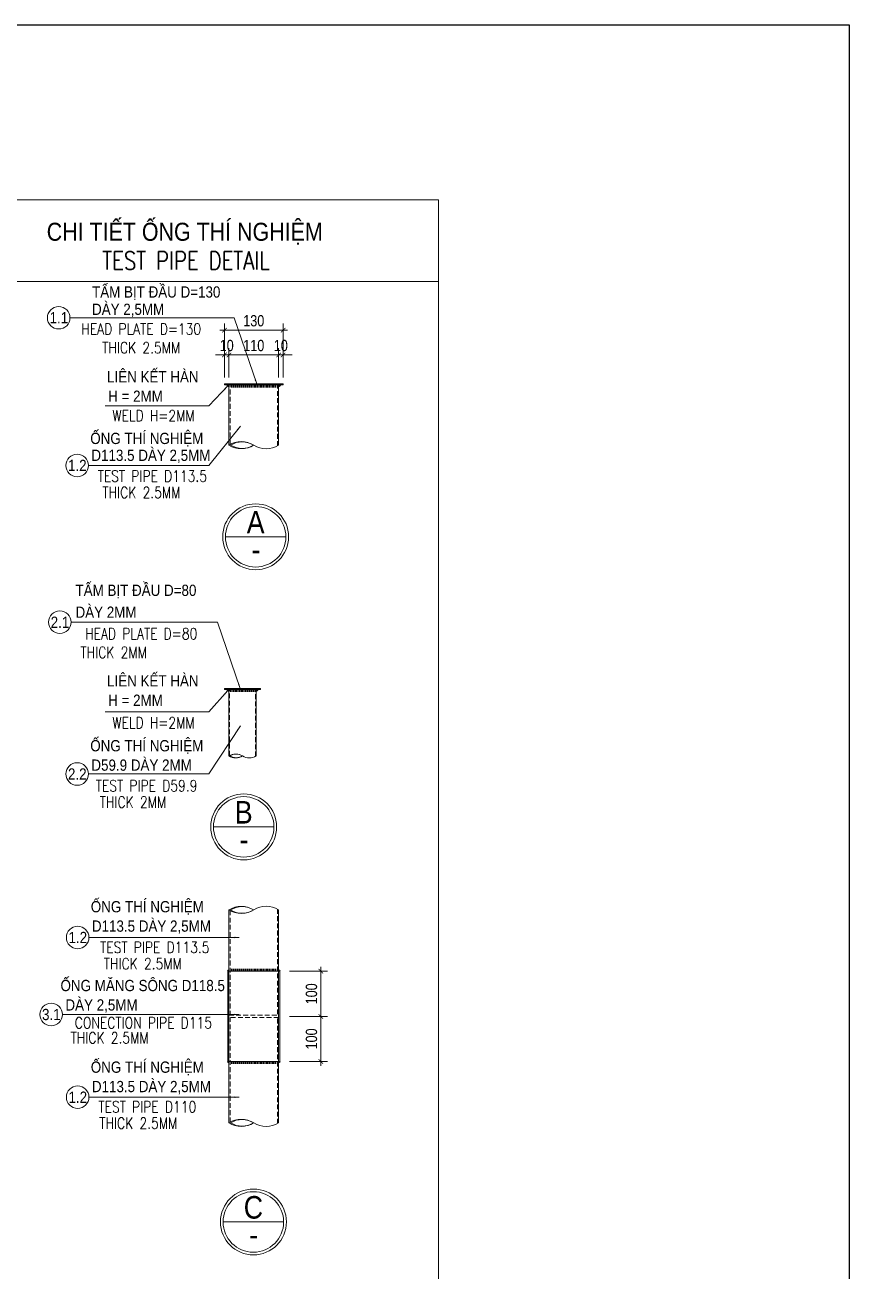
# Model space of a CAD drawing. Header units: millimetres. Extents: x -2123450 to -961021, y -260876 to 649159.
# Drawn here: x -1599405 to -1571995, y 476177 to 517639 of the extents above; entities that cross this region are included whole.
import ezdxf
from ezdxf.enums import TextEntityAlignment as Align

# ---------------------------------------------------------------- set-up
doc = ezdxf.new("R2010")
doc.units = ezdxf.units.MM
doc.header["$LTSCALE"] = 1000
doc.header["$MEASUREMENT"] = 0
doc.header["$PDMODE"] = 66
doc.linetypes.add('HIDDEN2', pattern=[4.7625, 3.175, -1.5875])
doc.layers.get('DEFPOINTS').update_dxf_attribs({"linetype": 'CONTINUOUS'})
for name, color, linetype, lineweight in [('NDC_S_BREAK-LINE', 1, 'CONTINUOUS', 15), ('NDC_S_CONTINUOUS', 3, 'CONTINUOUS', 20), ('NDC_S_DIM', 1, 'CONTINUOUS', 9), ('NDC_S_FOUNDATION NAME', 7, 'CONTINUOUS', 20), ('NDC_S_HATCH MATERIAL', 8, 'CONTINUOUS', 13), ('NDC_S_HIDDEN', 9, 'HIDDEN2', 20), ('NDC_S_LEADER', 1, 'CONTINUOUS', 9), ('NDC_S_REBAR', 4, 'CONTINUOUS', 35), ('NDC_S_REBAR NO.', 7, 'CONTINUOUS', 20), ('NDC_S_REBAR NO. BOX', 1, 'CONTINUOUS', 9), ('NDC_S_VN TITLE', 6, 'CONTINUOUS', 9)]:
    doc.layers.add(name, color=color, linetype=linetype, lineweight=lineweight)
doc.layers.add('TEXT', color=7, linetype='CONTINUOUS')
doc.styles.add('NDC_ARIAL', font='arial.ttf', dxfattribs={"width": 0.8})
doc.styles.get("Standard").update_dxf_attribs({"font": 'romans.shx', "bigfont": 'vns.shx'})
doc.dimstyles.new('NDC_1-150(10)', dxfattribs={"dimscale": 150, "dimtxt": 2.5, "dimasz": 1, "dimexe": 1.5, "dimexo": 0, "dimgap": 0.8, "dimtad": 1, "dimdec": 0, "dimlfac": 0.066667, "dimdsep": 46, "dimtxsty": 'NDC_ARIAL', "dimblk": 'DIMMARK', "dimcen": 49999.938995, "dimdle": 1.5, "dimclrd": 1, "dimclre": 1, "dimclrt": 3, "dimadec": 0, "dimazin": 0, "dimtfac": 1, "dimtdec": 0, "dimtix": 1, "dimtmove": 2, "dimatfit": 3, "dimfxl": 1, "dimarcsym": 0})

# ---------------------------------------------------------------- blocks, each defined once
blk = doc.blocks.new('DIMMARK')
at = {"layer": 'NDC_S_DIM', "color": 1}
blk.add_line((-1.5, 0), (1, 0), dxfattribs=at)
at = {"layer": 'NDC_S_DIM', "color": 2, "const_width": 0.15}
blk.add_lwpolyline([(-0.5, -0.5), (0.5, 0.5)], dxfattribs=at)
blk = doc.blocks.new('*U105')
at = {"layer": 'NDC_S_HATCH MATERIAL'}
blk.add_line((0, 42), (0, -42), dxfattribs=at)
blk = doc.blocks.new('*U106')
at = {"layer": 'NDC_S_HATCH MATERIAL', "color": 0, "linetype": 'ByBlock', "lineweight": -2, "transparency": 16777216}
for p in [(0, 0), (40, 0), (80, 0), (120, 0), (160, 0), (200, 0), (240, 0), (280, 0), (320, 0), (360, 0), (400, 0), (440, 0), (480, 0), (520, 0), (560, 0), (600, 0), (640, 0), (680, 0), (720, 0), (760, 0), (800, 0), (840, 0), (880, 0), (920, 0), (960, 0), (1000, 0), (1040, 0), (1080, 0), (1120, 0), (1160, 0), (1200, 0), (1240, 0), (1280, 0), (1320, 0), (1360, 0), (1400, 0), (1440, 0), (1480, 0)]:
    blk.add_blockref('*U105', p, dxfattribs=at)
blk = doc.blocks.new('*D839')
at = {"layer": 'DEFPOINTS', "color": 0, "transparency": 16777216}
for p in [(29197, -5162), (29047, -5909), (29197, -5909)]:
    blk.add_point(p, dxfattribs=at)
at = {"layer": 'NDC_S_DIM', "color": 1, "lineweight": -2, "transparency": 16777216}
for p, q in [((29047, -5909), (29047, -4937)), ((29197, -5909), (29197, -4937)), ((28897, -5162), (28747, -5162)), ((29047, -5162), (29197, -5162)), ((29347, -5162), (29497, -5162))]:
    blk.add_line(p, q, dxfattribs=at)
at = {"layer": 'NDC_S_DIM', "color": 1, "lineweight": -2, "transparency": 16777216, "xscale": 150, "yscale": 150, "zscale": 150}
blk.add_blockref('DIMMARK', (29047, -5162), dxfattribs=at)
at = {"layer": 'NDC_S_DIM', "color": 1, "lineweight": -2, "transparency": 16777216, "xscale": 150, "yscale": 150, "zscale": 150, "rotation": 180}
blk.add_blockref('DIMMARK', (29197, -5162), dxfattribs=at)
at = {"layer": 'NDC_S_DIM', "color": 3, "transparency": 16777216, "insert": (29122, -4850), "char_height": 375, "attachment_point": 5, "style": 'NDC_ARIAL'}
blk.add_mtext('10', dxfattribs=at)
blk = doc.blocks.new('*D840')
at = {"layer": 'DEFPOINTS', "color": 0, "transparency": 16777216}
for p in [(30847, -5162), (29197, -5909), (30847, -5909)]:
    blk.add_point(p, dxfattribs=at)
at = {"layer": 'NDC_S_DIM', "color": 1, "lineweight": -2, "transparency": 16777216}
for p, q in [((29197, -5909), (29197, -4937)), ((30847, -5909), (30847, -4937)), ((29347, -5162), (30697, -5162))]:
    blk.add_line(p, q, dxfattribs=at)
at = {"layer": 'NDC_S_DIM', "color": 1, "lineweight": -2, "transparency": 16777216, "xscale": 150, "yscale": 150, "zscale": 150, "rotation": 180}
blk.add_blockref('DIMMARK', (29197, -5162), dxfattribs=at)
at = {"layer": 'NDC_S_DIM', "color": 1, "lineweight": -2, "transparency": 16777216, "xscale": 150, "yscale": 150, "zscale": 150}
blk.add_blockref('DIMMARK', (30847, -5162), dxfattribs=at)
at = {"layer": 'NDC_S_DIM', "color": 3, "transparency": 16777216, "insert": (30022, -4850), "char_height": 375, "attachment_point": 5, "style": 'NDC_ARIAL'}
blk.add_mtext('110', dxfattribs=at)
blk = doc.blocks.new('*D841')
at = {"layer": 'DEFPOINTS', "color": 0, "transparency": 16777216}
for p in [(30997, -5162), (30847, -5909), (30997, -5909)]:
    blk.add_point(p, dxfattribs=at)
at = {"layer": 'NDC_S_DIM', "color": 1, "lineweight": -2, "transparency": 16777216}
for p, q in [((30847, -5909), (30847, -4937)), ((30997, -5909), (30997, -4937)), ((30697, -5162), (30547, -5162)), ((30847, -5162), (30997, -5162)), ((31147, -5162), (31297, -5162))]:
    blk.add_line(p, q, dxfattribs=at)
at = {"layer": 'NDC_S_DIM', "color": 1, "lineweight": -2, "transparency": 16777216, "xscale": 150, "yscale": 150, "zscale": 150}
blk.add_blockref('DIMMARK', (30847, -5162), dxfattribs=at)
at = {"layer": 'NDC_S_DIM', "color": 1, "lineweight": -2, "transparency": 16777216, "xscale": 150, "yscale": 150, "zscale": 150, "rotation": 180}
blk.add_blockref('DIMMARK', (30997, -5162), dxfattribs=at)
at = {"layer": 'NDC_S_DIM', "color": 3, "transparency": 16777216, "insert": (30922, -4850), "char_height": 375, "attachment_point": 5, "style": 'NDC_ARIAL'}
blk.add_mtext('10', dxfattribs=at)
blk = doc.blocks.new('*D842')
at = {"layer": 'DEFPOINTS', "color": 0, "transparency": 16777216}
for p in [(30997, -4337), (29047, -5909), (30997, -5909)]:
    blk.add_point(p, dxfattribs=at)
at = {"layer": 'NDC_S_DIM', "color": 1, "lineweight": -2, "transparency": 16777216}
for p, q in [((29047, -5909), (29047, -4112)), ((30997, -5909), (30997, -4112)), ((29197, -4337), (30847, -4337))]:
    blk.add_line(p, q, dxfattribs=at)
at = {"layer": 'NDC_S_DIM', "color": 1, "lineweight": -2, "transparency": 16777216, "xscale": 150, "yscale": 150, "zscale": 150, "rotation": 180}
blk.add_blockref('DIMMARK', (29047, -4337), dxfattribs=at)
at = {"layer": 'NDC_S_DIM', "color": 1, "lineweight": -2, "transparency": 16777216, "xscale": 150, "yscale": 150, "zscale": 150}
blk.add_blockref('DIMMARK', (30997, -4337), dxfattribs=at)
at = {"layer": 'NDC_S_DIM', "color": 3, "transparency": 16777216, "insert": (30022, -4026), "char_height": 375, "attachment_point": 5, "style": 'NDC_ARIAL'}
blk.add_mtext('130', dxfattribs=at)
blk = doc.blocks.new('*U108')
at = {"layer": 'NDC_S_HATCH MATERIAL'}
blk.add_line((0, 42), (0, -42), dxfattribs=at)
blk = doc.blocks.new('*U107')
at = {"layer": 'NDC_S_HATCH MATERIAL', "color": 0, "linetype": 'ByBlock', "lineweight": -2, "transparency": 16777216}
for p in [(0, 0), (40, 0), (80, 0), (120, 0), (160, 0), (200, 0), (240, 0), (280, 0), (320, 0), (360, 0), (400, 0), (440, 0), (480, 0), (520, 0), (560, 0), (600, 0), (640, 0), (680, 0), (720, 0), (760, 0), (800, 0)]:
    blk.add_blockref('*U108', p, dxfattribs=at)
blk = doc.blocks.new('*U110')
at = {"layer": 'NDC_S_HATCH MATERIAL'}
blk.add_line((0, 42), (0, -42), dxfattribs=at)
blk = doc.blocks.new('*U109')
at = {"layer": 'NDC_S_HATCH MATERIAL', "color": 0, "linetype": 'ByBlock', "lineweight": -2, "transparency": 16777216}
for p in [(0, 0), (40, 0), (80, 0), (120, 0), (160, 0), (200, 0), (240, 0), (280, 0), (320, 0), (360, 0), (400, 0), (440, 0), (480, 0), (520, 0), (560, 0), (600, 0), (640, 0), (680, 0), (720, 0), (760, 0), (800, 0), (840, 0), (880, 0), (920, 0), (960, 0), (1000, 0), (1040, 0), (1080, 0), (1120, 0), (1160, 0), (1200, 0), (1240, 0), (1280, 0), (1320, 0), (1360, 0), (1400, 0), (1440, 0), (1480, 0)]:
    blk.add_blockref('*U110', p, dxfattribs=at)
blk = doc.blocks.new('*U112')
at = {"layer": 'NDC_S_HATCH MATERIAL'}
blk.add_line((0, 42), (0, -42), dxfattribs=at)
blk = doc.blocks.new('*U111')
at = {"layer": 'NDC_S_HATCH MATERIAL', "color": 0, "linetype": 'ByBlock', "lineweight": -2, "transparency": 16777216}
for p in [(0, 0), (40, 0), (80, 0), (120, 0), (160, 0), (200, 0), (240, 0), (280, 0), (320, 0), (360, 0), (400, 0), (440, 0), (480, 0), (520, 0), (560, 0), (600, 0), (640, 0), (680, 0), (720, 0), (760, 0), (800, 0), (840, 0), (880, 0), (920, 0), (960, 0), (1000, 0), (1040, 0), (1080, 0), (1120, 0), (1160, 0), (1200, 0), (1240, 0), (1280, 0), (1320, 0), (1360, 0), (1400, 0), (1440, 0), (1480, 0)]:
    blk.add_blockref('*U112', p, dxfattribs=at)
blk = doc.blocks.new('*D843')
at = {"layer": 'DEFPOINTS', "color": 0, "transparency": 16777216}
for p in [(31213, -27169), (32253, -27169), (31213, -28669)]:
    blk.add_point(p, dxfattribs=at)
at = {"layer": 'NDC_S_DIM', "color": 1, "lineweight": -2, "transparency": 16777216}
for p, q in [((31213, -27169), (32478, -27169)), ((32253, -28519), (32253, -27319)), ((31213, -28669), (32478, -28669))]:
    blk.add_line(p, q, dxfattribs=at)
at = {"layer": 'NDC_S_DIM', "color": 1, "lineweight": -2, "transparency": 16777216, "xscale": 150, "yscale": 150, "zscale": 150}
for p, rotation in [((32253, -27169), 90), ((32253, -28669), 270)]:
    blk.add_blockref('DIMMARK', p, dxfattribs=dict(at, rotation=rotation))
at = {"layer": 'NDC_S_DIM', "color": 3, "transparency": 16777216, "insert": (31942, -27919), "char_height": 375, "attachment_point": 5, "rotation": 90, "style": 'NDC_ARIAL'}
blk.add_mtext('100', dxfattribs=at)
blk = doc.blocks.new('*D844')
at = {"layer": 'DEFPOINTS', "color": 0, "transparency": 16777216}
for p in [(31213, -25669), (32253, -25669), (31213, -27169)]:
    blk.add_point(p, dxfattribs=at)
at = {"layer": 'NDC_S_DIM', "color": 1, "lineweight": -2, "transparency": 16777216}
for p, q in [((31213, -25669), (32478, -25669)), ((32253, -27019), (32253, -25819)), ((31213, -27169), (32478, -27169))]:
    blk.add_line(p, q, dxfattribs=at)
at = {"layer": 'NDC_S_DIM', "color": 1, "lineweight": -2, "transparency": 16777216, "xscale": 150, "yscale": 150, "zscale": 150}
for p, rotation in [((32253, -25669), 90), ((32253, -27169), 270)]:
    blk.add_blockref('DIMMARK', p, dxfattribs=dict(at, rotation=rotation))
at = {"layer": 'NDC_S_DIM', "color": 3, "transparency": 16777216, "insert": (31942, -26419), "char_height": 375, "attachment_point": 5, "rotation": 90, "style": 'NDC_ARIAL'}
blk.add_mtext('100', dxfattribs=at)
blk = doc.blocks.new('CHI TIET COC D2000 TYPE 1')
at = {"layer": 'NDC_S_HATCH MATERIAL'}
for points in [[(29197, -6210.7, -0.4142136), (29142, -6155.7), (29197, -6155.7)], [(30847, -6210.7), (30847, -6155.7), (30902, -6155.7, -0.4142136)], [(29197, -16343.3, -0.4142136), (29142, -16288.3), (29197, -16288.3)], [(30097, -16343.3), (30097, -16288.3), (30152, -16288.3, -0.4142136)], [(29197, -25631.1), (29197, -25668.6), (29159.5, -25668.6, -0.4142136)], [(30847, -25631.1), (30847, -25668.6), (30884.5, -25668.6, 0.4142136)], [(29197, -28706.1), (29197, -28668.6), (29159.5, -28668.6, 0.4142136)], [(30847, -28706.1), (30847, -28668.6), (30884.5, -28668.6, -0.4142136)]]:
    blk.add_hatch(color=256, dxfattribs=at).paths.add_polyline_path(points)
at = {"layer": 'NDC_S_BREAK-LINE'}
for points in [[(30847, -8166.3, -0.2889796), (30021.1, -8166.3, 0.2859795), (29197, -8163.4, 0.5725531)], [(29197, -8163.4, 0.2823727), (30017.8, -8164.3, 0.2823727)], [(30021.1, -8166.3, 0.2918231), (29252, -8163.4)], [(29252, -8163.4, 0.2888372), (30017.8, -8164.3, 0.129847)], [(30097, -18505.1, -0.2889796), (29646.5, -18505.1, 0.2859795), (29197, -18503.5, 0.5725531)], [(29197, -18503.5, 0.2823727), (29644.7, -18504, 0.2823727)], [(29646.5, -18505.1, 0.2918231), (29227, -18503.5)], [(29227, -18503.5, 0.2888372), (29644.7, -18504, 0.129847)], [(30847, -23623.1, 0.2889796), (30021.1, -23623.1, -0.2859795), (29197, -23626.1, -0.5725531)], [(29197, -23626.1, -0.2823727), (30017.8, -23625.1, -0.2823727)], [(29252, -23626.1, -0.2888372), (30017.8, -23625.1, -0.129847)], [(30021.1, -23623.1, -0.2918231), (29252, -23626.1)], [(30847, -30714.1, -0.2889796), (30021.1, -30714.1, 0.2859795), (29197, -30711.1, 0.5725531)], [(30021.1, -30714.1, 0.2918231), (29252, -30711.1)], [(29197, -30711.1, 0.2823727), (30017.8, -30712.1, 0.2823727)], [(29252, -30711.1, 0.2888372), (30017.8, -30712.1, 0.129847)]]:
    blk.add_lwpolyline(points, format="xyb", dxfattribs=at)
at = {"layer": 'NDC_S_CONTINUOUS'}
for p, q in [((0, 0), (36168.2, 0)), ((36168.2, 0), (36168.2, -79507.4)), ((36168.2, 0), (36168.2, -79943)), ((0, -2720.8), (36168.2, -2720.8)), ((29197, -8163.4), (29197, -6155.7)), ((30847, -8166.3), (30847, -6155.7)), ((29197, -18503.5), (29197, -16288.3)), ((30097, -18505.1), (30097, -16288.3)), ((29197, -23626.1), (29197, -27131.1)), ((30847, -23623.1), (30847, -27131.1)), ((29197, -30711.1), (29197, -27206.1)), ((30847, -30714.1), (30847, -27206.1))]:
    blk.add_line(p, q, dxfattribs=at)
for points in [[(29047, -6118.2), (30997, -6118.2), (30997, -6155.7), (29047, -6155.7)], [(29047, -16258.3), (30247, -16258.3), (30247, -16288.3), (29047, -16288.3)], [(29197, -25668.6), (29159.5, -25668.6), (29159.5, -28668.6), (29197, -28668.6)], [(29197, -25668.6), (30847, -25668.6), (30847, -28668.6), (29197, -28668.6)], [(30884.5, -25668.6), (30847, -25668.6), (30847, -28668.6), (30884.5, -28668.6)]]:
    blk.add_lwpolyline(points, close=True, dxfattribs=at)
at = {"layer": 'NDC_S_HIDDEN', "ltscale": 0.05}
for p, q in [((29234.5, -8141.6), (29234.5, -6155.7)), ((30809.5, -8188.5), (30809.5, -6155.7)), ((29217.4, -18491.6), (29217.4, -16288.3)), ((30076.5, -18517.2), (30076.5, -16288.3)), ((30809.5, -23600.9), (30809.5, -27131.1)), ((29234.5, -23647.8), (29234.5, -27131.1)), ((29197, -27131.1), (30847, -27131.1)), ((30847, -27206.1), (29197, -27206.1)), ((29234.5, -30689.4), (29234.5, -27206.1)), ((30809.5, -30736.3), (30809.5, -27206.1))]:
    blk.add_line(p, q, dxfattribs=at)
at = {"layer": 'NDC_S_LEADER'}
for p, q in [((29078.3, -11211.9), (31090.8, -11211.9)), ((28680.9, -20864.5), (30693.4, -20864.5)), ((29002.8, -34008.7), (31015.3, -34008.7))]:
    blk.add_line(p, q, dxfattribs=at)
for centre, radius in [((30084.6, -11211.9), 1096.2), ((30084.6, -11211.9), 1006.2), ((29687.1, -20864.5), 1096.2), ((29687.1, -20864.5), 1006.2), ((30009.1, -34008.7), 1096.2), ((30009.1, -34008.7), 1006.2)]:
    blk.add_circle(centre, radius, dxfattribs=at)
at = {"layer": 'NDC_S_REBAR'}
for centre, radius, start, end in [((29197, -6155.7), 55, 180, 270), ((30847, -6155.7), 55, 270, 0), ((29197, -16288.3), 55, 180, 270), ((30097, -16288.3), 55, 270, 0), ((29197, -25668.6), 37.5, 90, 180), ((30847, -25668.6), 37.5, 0, 90), ((29197, -28668.6), 37.5, 180, 270), ((30847, -28668.6), 37.5, 270, 0)]:
    blk.add_arc(centre, radius, start, end, dxfattribs=at)
at = {"layer": 'NDC_S_REBAR NO. BOX'}
for centre in [(23533.8, -3923.5), (24146.8, -8837.5), (23571.3, -14056.1), (24146.8, -19104.2), (24164.1, -24544.1), (23284.1, -27106.1), (24164.1, -29858.1)]:
    blk.add_circle(centre, 375, dxfattribs=at)
at = {"layer": 'NDC_S_HATCH MATERIAL'}
for name, p in [('*U106', (29280.9, -6198)), ('*U107', (29252.4, -16330.5)), ('*U109', (29280.9, -25626.4)), ('*U111', (29280.9, -28710.8))]:
    blk.add_blockref(name, p, dxfattribs=at)
at = {"layer": 'NDC_S_FOUNDATION NAME', "style": 'NDC_ARIAL', "width": 0.85}
for s, p in [('TẤM BỊT ĐẦU D=130', (24643.3, -3066.5)), ('DÀY 2,5MM', (24643.3, -3642.9)), ('LIÊN KẾT HÀN', (25142.3, -5888.9)), ('H = 2MM', (25179.2, -6534.2)), ('ỐNG THÍ NGHIỆM', (24584.1, -7938.8)), ('D113.5 DÀY 2,5MM', (24621, -8500.7)), ('TẤM BỊT ĐẦU D=80', (24093.4, -12992.9)), ('DÀY 2MM', (24093.4, -13720.6)), ('LIÊN KẾT HÀN', (25142.3, -16005.2)), ('H = 2MM', (25179.2, -16650.6)), ('ỐNG THÍ NGHIỆM', (24584.1, -18163.5)), ('D59.9 DÀY 2MM', (24621, -18808.8)), ('ỐNG THÍ NGHIỆM', (24601.4, -23519.5)), ('D113.5 DÀY 2,5MM', (24638.3, -24164.8)), ('ỐNG MĂNG SÔNG D118.5', (23594, -26142.3)), ('DÀY 2,5MM', (23758.3, -26787.6)), ('ỐNG THÍ NGHIỆM', (24601.4, -28857.9)), ('D113.5 DÀY 2,5MM', (24638.3, -29503.2))]:
    blk.add_text(s, height=375, dxfattribs=at).set_placement(p, align=Align.MIDDLE_LEFT)
at = {"layer": 'NDC_S_REBAR NO.', "style": 'NDC_ARIAL', "width": 0.85}
for s, height, p in [('1.1', 375, (23539, -3923.5)), ('1.2', 375, (24152, -8837.5)), ('A', 750, (30084.6, -10725.4)), ('-', 750, (30093.3, -11632)), ('2.1', 375, (23576.5, -14056.1)), ('2.2', 375, (24152, -19104.2)), ('B', 750, (29687.1, -20378)), ('-', 750, (29695.8, -21284.6)), ('1.2', 375, (24169.3, -24544.1)), ('3.1', 375, (23289.3, -27106.1)), ('1.2', 375, (24169.3, -29858.1)), ('C', 750, (30009.1, -33522.3)), ('-', 750, (30017.8, -34428.8))]:
    blk.add_text(s, height=height, dxfattribs=at).set_placement(p, align=Align.MIDDLE_CENTER)
at = {"layer": 'NDC_S_VN TITLE', "style": 'NDC_ARIAL', "width": 0.85}
blk.add_text('CHI TIẾT ỐNG THÍ NGHIỆM', height=600, dxfattribs=at).set_placement((27725.4, -1363.3), align=Align.CENTER)
at = {"layer": 'TEXT', "color": 3, "linetype": 'Continuous', "ltscale": 0.8, "width": 0.8}
for s, height, p in [('TEST PIPE DETAIL', 600, (27770, -2023.2)), ('HEAD PLATE D=130', 375, (26279.4, -4299.1)), ('THICK 2.5MM', 375, (26279.4, -4919.7)), ('WELD H=2MM', 375, (26687.5, -7182.5)), ('TEST PIPE D113.5', 375, (26647.8, -9192.4)), ('THICK 2.5MM', 375, (26285.3, -9737.3)), ('HEAD PLATE D=80', 375, (26279.4, -14437.5)), ('THICK 2MM', 375, (25363, -15058.1)), ('WELD H=2MM', 375, (26687.5, -17397.9)), ('TEST PIPE D59.9', 375, (26457.4, -19493.8)), ('THICK 2MM', 375, (26004.4, -20038.7)), ('TEST PIPE D113.5', 375, (26729.7, -24871.2)), ('THICK 2.5MM', 375, (26331.9, -25416)), ('CONECTION PIPE D115', 375, (26350.9, -27381.5)), ('THICK 2.5MM', 375, (25228.3, -27881.7)), ('TEST PIPE D110', 375, (26482.4, -30178.2)), ('THICK 2.5MM', 375, (26181.9, -30723.1))]:
    blk.add_text(s, height=height, dxfattribs=at).set_placement(p, align=Align.MIDDLE_CENTER)
at = {"layer": 'NDC_S_DIM'}
for base, p1, p2, picture, middle in [((30997, -4337.1), (29047, -5909.4), (30997, -5909.4), '*D842', (30022, -4025.5)), ((29197, -5161.6), (29047, -5909.4), (29197, -5909.4), '*D839', (29122, -4850.1)), ((30847, -5161.6), (29197, -5909.4), (30847, -5909.4), '*D840', (30022, -4850.1)), ((30997, -5161.6), (30847, -5909.4), (30997, -5909.4), '*D841', (30922, -4850.1))]:
    dim = blk.add_linear_dim(base=base, p1=p1, p2=p2, dimstyle='NDC_1-150(10)', dxfattribs=at)
    dim.commit()
    dim.dimension.update_dxf_attribs({"geometry": picture, "text_midpoint": middle})
for base, p1, p2, picture, middle in [((32253.3, -25668.6), (31212.7, -27168.6), (31212.7, -25668.6), '*D844', (31941.8, -26418.6)), ((32253.3, -27168.6), (31212.7, -28668.6), (31212.7, -27168.6), '*D843', (31941.8, -27918.6))]:
    dim = blk.add_linear_dim(base=base, p1=p1, p2=p2, angle=90, dimstyle='NDC_1-150(10)', dxfattribs=at)
    dim.commit()
    dim.dimension.update_dxf_attribs({"geometry": picture, "text_midpoint": middle})
for points in [[(29535.7, -24544.1), (24539.1, -24544.1)], [(29535.7, -27106.1), (23659.1, -27106.1)], [(29535.7, -29858.1), (24539.1, -29858.1)]]:
    blk.add_leader(points, dimstyle='NDC_1-150(10)', override={"dimgap": 0.8, "dimtad": 0}, dxfattribs=at)
at = {"layer": 'NDC_S_LEADER'}
for points in [[(30118.7, -6118.2), (29367.6, -3923.5), (23908.8, -3923.5)], [(29158.1, -6194.6), (28532.7, -6854.3), (25080, -6854.3)], [(29575.4, -7534.5), (28532.7, -8837.5), (24521.8, -8837.5)], [(29568.8, -16258.3), (28817.7, -14056.1), (23946.3, -14056.1)], [(29158.1, -16327.2), (28532.7, -17033.4), (25080, -17033.4)], [(29575.4, -17502.2), (28532.7, -19104.2), (24521.8, -19104.2)]]:
    blk.add_leader(points, dimstyle='NDC_1-150(10)', override={"dimgap": 0.8, "dimtad": 0}, dxfattribs=at)

msp = doc.modelspace()

# ---------------------------------------------------------------- linework, layer by layer
at = {"layer": 'DEFPOINTS'}
msp.add_lwpolyline([(-1698145.34, 517639.38), (-1571995.34, 517639.38), (-1571995.34, 428539.38), (-1698145.34, 428539.38)], close=True, dxfattribs=at)

# ---------------------------------------------------------------- block references
at = {"layer": 'NDC_S_CONTINUOUS', "color": 1}
msp.add_blockref('CHI TIET COC D2000 TYPE 1', (-1621816.35, 511820.66), dxfattribs=at)

doc.saveas('drawing.dxf')
